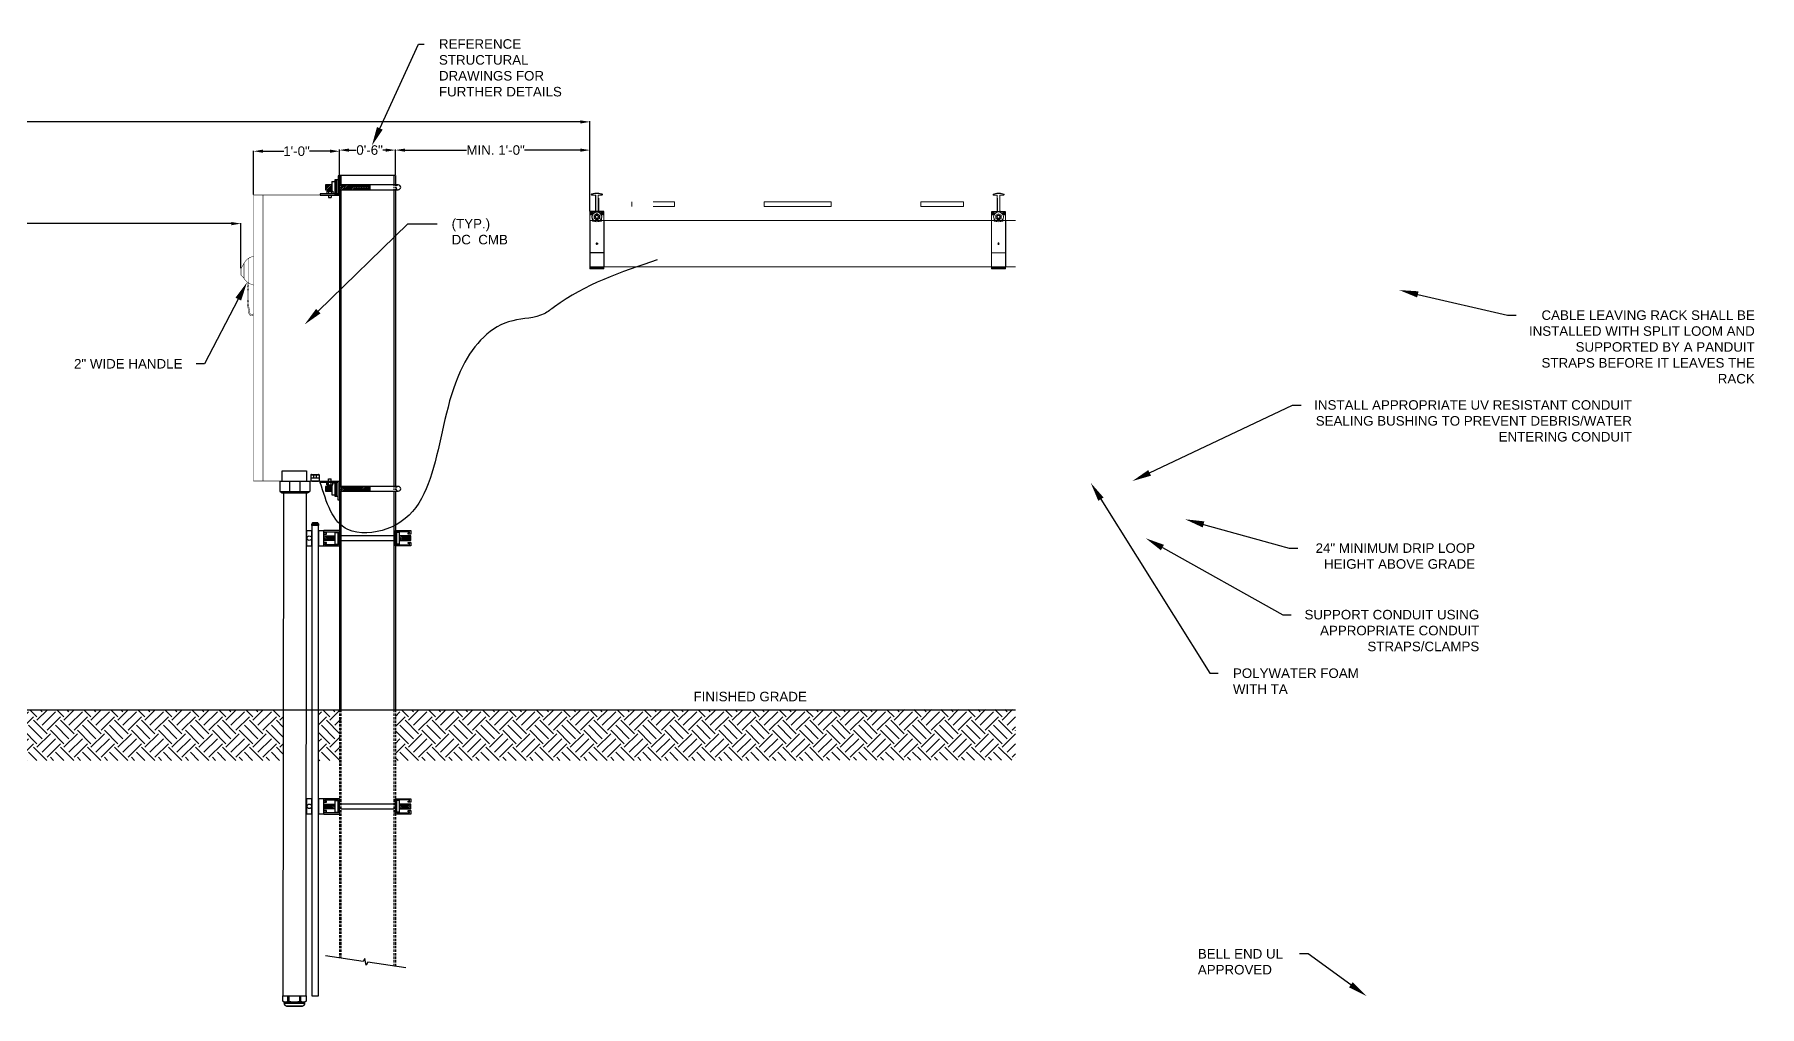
# Model space of a CAD drawing. Header units: feet. Extents: x -496 to 721, y -497 to 166.
# Drawn here: x 540.6 to 721.4, y -213.5 to -111.6 of the extents above; entities that cross this region are included whole.
import ezdxf
from ezdxf import colors
from ezdxf.entities.mleader import LeaderData, LeaderLine
from ezdxf.math import Vec2, Vec3

# ---------------------------------------------------------------- set-up
doc = ezdxf.new("R2010")
doc.units = ezdxf.units.FT
doc.header["$MEASUREMENT"] = 0
doc.linetypes.add('HIDDEN', pattern=[0.375, 0.25, -0.125])
doc.linetypes.add('HIDDEN2', pattern=[0.1875, 0.125, -0.0625])
for name, color, linetype in [('ATI CENTER SUPPORT', 7, 'Continuous'), ('Cable Gland', 4, 'Continuous'), ('E-COMB-BOX', 42, 'Continuous'), ('E-COND', 3, 'Continuous'), ('E-COND-PVC', 4, 'Continuous'), ('G-ANNO-TEXT', 1, 'Continuous'), ('G-TEXT', 7, 'Continuous'), ('PV-MESS-CABL', 102, 'Continuous'), ('S-BEAM', 7, 'Continuous'), ('S-BOLT', 93, 'Continuous'), ('S-ERTH', 9, 'Continuous'), ('S-STEL-ANGL', 3, 'Continuous')]:
    doc.layers.add(name, color=color, linetype=linetype)
doc.layers.add('PV-DC-CABL-UG', color=6, linetype='DC_CABLE', true_color=0xff00ff)
doc.styles.add('NEI-A', font='arial.ttf')
doc.styles.get("Standard").update_dxf_attribs({"font": 'arial.ttf'})
doc.linetypes.add('DC_CABLE', pattern='A,1,-0.2,["DC",Standard,S=0.1,R=0,X=-0.1,Y=-0.05],-0.2', length=1.4)
doc.dimstyles.new('NEI-A', dxfattribs={"dimtxt": 0.1, "dimasz": 0.125, "dimexe": 0.0625, "dimexo": 0.0625, "dimgap": 0.0625, "dimtad": 0, "dimtih": 1, "dimtoh": 1, "dimdec": 4, "dimzin": 3, "dimdsep": 46, "dimlunit": 4, "dimtxsty": 'NEI-A', "dimcen": 0, "dimadec": 0, "dimazin": 0, "dimtfac": 0.75, "dimtdec": 4, "dimtofl": 0, "dimtmove": 0, "dimatfit": 3, "dimfxl": 1, "dimfrac": 1, "dimtolj": 1, "dimtzin": 0, "dimarcsym": 0})
pattern_1 = [(135, (377.67959, -188.10986), (-0.08838835, -0.08838835), [])]
pattern_2 = [(135, (377.67959, -216.22865), (-0.08838835, -0.08838835), [])]

# ---------------------------------------------------------------- blocks, each defined once
blk = doc.blocks.new('CLAMP')
at = {"color": 3, "linetype": 'Continuous', "lineweight": 15}
for p, q in [((-0.0144, 0.1299), (-0.0144, 0.1287)), ((-0.0048, 0.1326), (-0.0142, 0.1302)), ((-0.0048, 0.1315), (-0.0142, 0.129)), ((-0.0142, 0.1302), (-0.0142, 0.129)), ((-0.0131, 0.1275), (-0.004, 0.1275)), ((-0.0048, 0.1326), (-0.0048, 0.1315)), ((0.0048, 0.1326), (-0.0048, 0.1326)), ((0.0048, 0.1315), (-0.0048, 0.1315)), ((-0.0032, 0.0921), (-0.0037, 0.0916)), ((-0.0037, 0.0916), (-0.0037, 0.0905)), ((-0.0037, 0.0916), (-0.0037, 0.0916)), ((-0.0032, 0.091), (-0.0037, 0.0905)), ((-0.0037, 0.0905), (-0.0032, 0.09)), ((-0.0032, 0.1267), (-0.0032, 0.091)), ((0.0032, 0.1242), (0.0032, 0.1267)), ((0.0032, 0.091), (0.0032, 0.1242)), ((0.0032, 0.0921), (0.0037, 0.0916)), ((0.0032, 0.091), (0.0037, 0.0905)), ((0.0037, 0.0905), (0.0032, 0.09)), ((0.0037, 0.0916), (0.0037, 0.0905)), ((0.0037, 0.0916), (0.0037, 0.0916)), ((0.004, 0.1275), (0.0131, 0.1275)), ((0.0048, 0.1326), (0.0048, 0.1315)), ((0.0142, 0.1302), (0.0048, 0.1326)), ((0.0142, 0.129), (0.0048, 0.1315)), ((0.0142, 0.1302), (0.0142, 0.129)), ((0.0144, 0.1299), (0.0144, 0.1287)), ((-0.0182, 0.0808), (-0.0182, 0.0839)), ((-0.0182, 0.0782), (-0.0182, 0.0808)), ((-0.0182, 0.0808), (-0.0117, 0.0808)), ((-0.0182, 0.0782), (-0.0182, 0.0778)), ((-0.0182, 0.0782), (-0.0117, 0.0782)), ((-0.0182, 0.0778), (-0.0182, 0.0758)), ((-0.0117, 0.0778), (-0.0182, 0.0778)), ((-0.0182, 0.0758), (-0.0182, -0.0236)), ((-0.0117, 0.0758), (-0.0182, 0.0758)), ((-0.0117, 0.0828), (-0.0117, 0.0821)), ((-0.0117, 0.0821), (-0.0117, 0.0755)), ((-0.0117, 0.0652), (-0.0117, 0.0605)), ((-0.0072, 0.0839), (-0.0102, 0.0837)), ((-0.0102, 0.0839), (-0.0102, 0.0837)), ((-0.0101, 0.0589), (-0.0056, 0.0589)), ((-0.0036, 0.0766), (-0.0072, 0.0745)), ((-0.0072, 0.0704), (-0.0072, 0.0745)), ((-0.0072, 0.0662), (-0.0072, 0.0704)), ((-0.0072, 0.0662), (-0.0036, 0.0642)), ((-0.0035, 0.0851), (-0.0049, 0.0851)), ((-0.0035, 0.0851), (-0.0049, 0.0851)), ((-0.0049, 0.0848), (-0.0041, 0.0848)), ((-0.0041, 0.0841), (-0.0049, 0.084)), ((-0.0041, 0.0848), (-0.0041, 0.0841)), ((0, 0.0787), (-0.0036, 0.0766)), ((-0.0036, 0.0642), (0, 0.0621)), ((-0.0032, 0.09), (-0.0032, 0.0851)), ((0.0036, 0.0766), (0, 0.0787)), ((0, 0.0621), (0.0036, 0.0642)), ((0.0032, 0.0839), (0.0032, 0.09)), ((0.0072, 0.0745), (0.0036, 0.0766)), ((0.0036, 0.0642), (0.0072, 0.0662)), ((0.0056, 0.0589), (0.0101, 0.0589)), ((0.0102, 0.0837), (0.0072, 0.0839)), ((0.0072, 0.0704), (0.0072, 0.0745)), ((0.0072, 0.0662), (0.0072, 0.0704)), ((0.0102, 0.0839), (0.0102, 0.0837)), ((0.0117, 0.0828), (0.0117, 0.0821)), ((0.0117, 0.0755), (0.0117, 0.0821)), ((0.0117, 0.0808), (0.0182, 0.0808)), ((0.0117, 0.0782), (0.0182, 0.0782)), ((0.0182, 0.0778), (0.0117, 0.0778)), ((0.0182, 0.0758), (0.0117, 0.0758)), ((0.0117, 0.0605), (0.0117, 0.0652)), ((0.0182, 0.0808), (0.0182, 0.0839)), ((0.0182, 0.0782), (0.0182, 0.0808)), ((0.0182, 0.0782), (0.0182, 0.0778)), ((0.0182, 0.0778), (0.0182, 0.0758)), ((0.0182, 0.0758), (0.0182, -0.0236)), ((0.0182, -0.0236), (-0.0182, -0.0236)), ((-0.0182, -0.0633), (-0.0182, -0.0236)), ((0.0182, -0.0633), (0.0182, -0.0236)), ((0.0182, -0.0633), (-0.0182, -0.0633)), ((-0.0182, -0.0657), (-0.0182, -0.0633)), ((0.0182, -0.0657), (-0.0182, -0.0657)), ((0.0182, -0.0657), (0.0182, -0.0633))]:
    blk.add_line(p, q, dxfattribs=at)
at = {"color": 3}
for p, q in [((-0.0182, 0.0839), (0.0182, 0.0839)), ((-0.0182, 0.0612), (-0.0182, -0.0612))]:
    blk.add_line(p, q, dxfattribs=at)
at = {"color": 3, "linetype": 'Continuous', "lineweight": 15}
for radius in [0.0128, 0.0048, 0.0036]:
    blk.add_circle((0, 0.0704), radius, dxfattribs=at)
at = {"color": 3}
blk.add_circle((0, 0), 0.00147, dxfattribs=at)
at = {"color": 3, "linetype": 'Continuous', "lineweight": 15}
for centre, radius, start, end in [((-0.0141, 0.1299), 0.0003, 104.672, 179.9818), ((-0.0141, 0.1287), 0.0003, 104.672, 179.9818), ((-0.0131, 0.1287), 0.00128, 180.0273, 270.0273), ((-0.004, 0.1267), 0.000799, 0.0273, 90.0273), ((0.004, 0.1267), 0.000799, 89.9727, 179.9727), ((0.0131, 0.1287), 0.00128, 269.9727, 359.9727), ((0.0141, 0.1299), 0.0003, 0.0182, 75.328), ((0.0141, 0.1287), 0.0003, 0.0182, 75.328), ((-0.0103, 0.0829), 0.00139, 133.1103, 183.5333), ((-0.0101, 0.0821), 0.0016, 93.3224, 179.9748), ((-0.0101, 0.0605), 0.0016, 180.0273, 270.0273), ((0, 0.0704), 0.00719, 120, 180), ((0, 0.0704), 0.00719, 180, 240), ((-0.0042, 0.0851), 0.00101, 273.3224, 359.9748), ((0, 0.0704), 0.00719, 60, 120), ((0, 0.0704), 0.00719, 240, 300), ((0, 0.0704), 0.00719, 0, 60), ((0, 0.0704), 0.00719, 300, 0), ((0.0101, 0.0605), 0.0016, 269.9727, 359.9727), ((0.0101, 0.0821), 0.0016, 0.0252, 86.6776), ((0.0102, 0.0828), 0.00154, 359.0792, 44.4283)]:
    blk.add_arc(centre, radius, start, end, dxfattribs=at)
blk.add_ellipse((-0.0042, 0.0859), major_axis=(0, 0.00107), ratio=0.942202, start_param=3.200091, end_param=4.712389, dxfattribs=at)
blk = doc.blocks.new('*U23')
at = {"color": 1}
blk.add_line((-0.5005, 0.0354), (-0.5005, 0), dxfattribs=at)
at = {"color": 2}
for p, q in [((-0.5, 0.0354), (-0.5, 0)), ((0.545, 0.0354), (0.545, 0))]:
    blk.add_line(p, q, dxfattribs=at)
at = {"color": 1, "extrusion": (1, 0, 0), "const_width": 1.9558, "elevation": -0.5005}
blk.add_lwpolyline([(0, 0), (0.0354, 0)], dxfattribs=at)
at = {"color": 2, "extrusion": (1, 0, 0), "const_width": 1.9558, "elevation": -0.5005}
blk.add_lwpolyline([(0, 0), (0.0354, 0)], dxfattribs=at)
at = {"color": 1, "extrusion": (0, -1, 0), "const_width": 1.9558, "elevation": -0.0354}
blk.add_lwpolyline([(-0.5, 0), (0.545, 0)], dxfattribs=at)
at = {"color": 1, "extrusion": (0, 1, 0), "const_width": 1.9558}
blk.add_lwpolyline([(0.5, 0), (-0.545, 0)], dxfattribs=at)
at = {"color": 2, "extrusion": (-1, 0, 0), "const_width": 1.9558, "elevation": -0.5455}
blk.add_lwpolyline([(0, 0), (-0.0354, 0)], dxfattribs=at)
blk.add_blockref('CLAMP', (-0.5037, -0.0839))
at = {"xscale": -1}
blk.add_blockref('CLAMP', (0.5487, -0.0839), dxfattribs=at)
blk = doc.blocks.new('*D29')
at = {"layer": 'Defpoints', "color": 0, "transparency": 16777216}
for p in [(578.43, -123.71), (578.43, -126.36), (598.83, -128.44)]:
    blk.add_point(p, dxfattribs=at)
at = {"layer": 'G-ANNO-TEXT', "color": 0, "lineweight": -2, "transparency": 16777216}
for p, q in [((578.43, -126.3), (578.43, -123.65)), ((579.43, -123.71), (585.9, -123.71)), ((597.83, -123.71), (591.97, -123.71)), ((598.83, -128.37), (598.83, -123.65))]:
    blk.add_line(p, q, dxfattribs=at)
at = {"layer": 'G-ANNO-TEXT', "color": 0, "transparency": 16777216}
for points in [[(579.43, -123.55), (579.43, -123.88), (578.43, -123.71)], [(597.83, -123.55), (597.83, -123.88), (598.83, -123.71)]]:
    blk.add_solid(points, dxfattribs=at)
at = {"layer": 'G-ANNO-TEXT', "color": 0, "transparency": 16777216, "insert": (588.94, -123.71), "char_height": 1, "attachment_point": 5, "style": 'NEI-A'}
blk.add_mtext('\\A1;MIN. 1\'-0"', dxfattribs=at)
blk = doc.blocks.new('Bell End')
at = {"layer": 'E-COND-PVC', "linetype": 'Continuous'}
for points in [[(-0.612, 0), (0.612, 0), (0.612, 0.271), (0.549, 0.323), (-0.549, 0.323), (-0.612, 0.268), (-0.612, 0)], [(-0.58, 0.295), (-0.544, 0.312), (-0.476, 0.323), (-0.427, 0.318), (-0.377, 0.297), (-0.341, 0.271), (-0.273, 0.271), (-0.2, 0.297), (-0.115, 0.316), (-0.003, 0.323), (0.133, 0.312), (0.2, 0.297), (0.273, 0.271), (0.336, 0.271), (0.372, 0.297), (0.44, 0.323), (0.508, 0.323), (0.544, 0.312), (0.612, 0.268)], [(-0.549, 0.375), (-0.539, 0.427), (-0.508, 0.474), (-0.466, 0.5), (-0.424, 0.51), (0.414, 0.51), (0.466, 0.5), (0.508, 0.474), (0.539, 0.427), (0.549, 0.375)], [(-0.549, 0.375), (0.549, 0.375), (0.549, 0.323)], [(-0.549, 0.375), (-0.549, 0.323)], [(0.424, 0.51), (0.424, 0.552), (-0.424, 0.552), (-0.424, 0.51)], [(-0.341, 0.271), (-0.341, 0)], [(-0.273, 0.271), (-0.273, 0)], [(0.273, 0.271), (0.273, 0)], [(0.336, 0.271), (0.336, 0)]]:
    blk.add_lwpolyline(points, dxfattribs=at)
blk = doc.blocks.new('*D30')
at = {"layer": 'Defpoints', "color": 0, "transparency": 16777216}
for p in [(450.55, -131.42), (450.55, -133.52), (562.25, -136.14)]:
    blk.add_point(p, dxfattribs=at)
at = {"layer": 'G-ANNO-TEXT', "color": 0, "lineweight": -2, "transparency": 16777216}
for p, q in [((450.55, -133.46), (450.55, -131.36)), ((451.55, -131.42), (506.71, -131.42)), ((561.25, -131.42), (512.79, -131.42)), ((562.25, -136.08), (562.25, -131.36))]:
    blk.add_line(p, q, dxfattribs=at)
at = {"layer": 'G-ANNO-TEXT', "color": 0, "transparency": 16777216}
for points in [[(451.55, -131.25), (451.55, -131.59), (450.55, -131.42)], [(561.25, -131.25), (561.25, -131.59), (562.25, -131.42)]]:
    blk.add_solid(points, dxfattribs=at)
at = {"layer": 'G-ANNO-TEXT', "color": 0, "transparency": 16777216, "insert": (509.75, -131.42), "char_height": 1, "attachment_point": 5, "style": 'NEI-A'}
blk.add_mtext('\\A1;MIN. 7\'-4"', dxfattribs=at)
blk = doc.blocks.new('*D31')
at = {"layer": 'Defpoints', "color": 0, "transparency": 16777216}
for p in [(450.55, -120.75), (450.55, -130.17), (598.83, -130.17)]:
    blk.add_point(p, dxfattribs=at)
at = {"layer": 'G-ANNO-TEXT', "color": 0, "lineweight": -2, "transparency": 16777216}
for p, q in [((450.55, -130.1), (450.55, -120.69)), ((451.55, -120.75), (505.52, -120.75)), ((597.83, -120.75), (512.37, -120.75)), ((598.83, -130.1), (598.83, -120.69))]:
    blk.add_line(p, q, dxfattribs=at)
at = {"layer": 'G-ANNO-TEXT', "color": 0, "transparency": 16777216}
for points in [[(451.55, -120.59), (451.55, -120.92), (450.55, -120.75)], [(597.83, -120.59), (597.83, -120.92), (598.83, -120.75)]]:
    blk.add_solid(points, dxfattribs=at)
at = {"layer": 'G-ANNO-TEXT', "color": 0, "transparency": 16777216, "insert": (508.95, -120.75), "char_height": 1, "attachment_point": 5, "style": 'NEI-A'}
blk.add_mtext('\\A1;MIN. 10\'-0"', dxfattribs=at)
blk = doc.blocks.new('*D32')
at = {"layer": 'Defpoints', "color": 0, "transparency": 16777216}
for p in [(563.56, -123.83), (563.56, -128.42), (572.58, -128.55)]:
    blk.add_point(p, dxfattribs=at)
at = {"layer": 'G-ANNO-TEXT', "color": 0, "lineweight": -2, "transparency": 16777216}
for p, q in [((563.56, -128.36), (563.56, -123.77)), ((564.56, -123.83), (566.73, -123.83)), ((571.58, -123.83), (569.42, -123.83)), ((572.58, -128.49), (572.58, -123.77))]:
    blk.add_line(p, q, dxfattribs=at)
at = {"layer": 'G-ANNO-TEXT', "color": 0, "transparency": 16777216}
for points in [[(564.56, -123.66), (564.56, -123.99), (563.56, -123.83)], [(571.58, -123.66), (571.58, -123.99), (572.58, -123.83)]]:
    blk.add_solid(points, dxfattribs=at)
at = {"layer": 'G-ANNO-TEXT', "color": 0, "transparency": 16777216, "insert": (568.07, -123.83), "char_height": 1, "attachment_point": 5, "style": 'NEI-A'}
blk.add_mtext('\\A1;1\'-0"', dxfattribs=at)
blk = doc.blocks.new('*D33')
at = {"layer": 'Defpoints', "color": 0, "transparency": 16777216}
for p in [(572.56, -123.71), (572.56, -126.36), (578.43, -126.36)]:
    blk.add_point(p, dxfattribs=at)
at = {"layer": 'G-ANNO-TEXT', "color": 0, "lineweight": -2, "transparency": 16777216}
for p, q in [((572.56, -126.3), (572.56, -123.65)), ((573.56, -123.71), (574.33, -123.71)), ((577.43, -123.71), (577.12, -123.71)), ((578.43, -126.3), (578.43, -123.65))]:
    blk.add_line(p, q, dxfattribs=at)
at = {"layer": 'G-ANNO-TEXT', "color": 0, "transparency": 16777216}
for points in [[(573.56, -123.55), (573.56, -123.88), (572.56, -123.71)], [(577.43, -123.55), (577.43, -123.88), (578.43, -123.71)]]:
    blk.add_solid(points, dxfattribs=at)
at = {"layer": 'G-ANNO-TEXT', "color": 0, "transparency": 16777216, "insert": (575.73, -123.71), "char_height": 1, "attachment_point": 5, "style": 'NEI-A'}
blk.add_mtext('\\A1;0\'-6"', dxfattribs=at)

msp = doc.modelspace()

# ---------------------------------------------------------------- hatches: boundary and pattern name
at = {"layer": 'S-BOLT'}
h = msp.add_hatch(dxfattribs=at)
h.set_pattern_fill('ANSI31', color=256)
h.set_pattern_definition([(45, (508.89973, -164.42236), (-0.08838835, 0.08838835), [])])
h.paths.add_polyline_path([(572.73, -127.36), (575.8, -127.36), (575.8, -127.86), (572.73, -127.86)])
h.paths.add_polyline_path([(571.1, -127.36), (571.76, -127.36), (571.76, -127.86), (571.1, -127.86)])
h = msp.add_hatch(dxfattribs=at)
h.set_pattern_fill('ANSI31', color=256)
h.set_pattern_definition([(45, (508.89973, -170.42236), (-0.08838835, 0.08838835), [])])
h.paths.add_polyline_path([(572.73, -158.98), (575.8, -158.98), (575.8, -159.48), (572.73, -159.48)])
h.paths.add_polyline_path([(571.1, -158.98), (571.76, -158.98), (571.76, -159.48), (571.1, -159.48)])
h = msp.add_hatch(dxfattribs=at)
h.set_pattern_fill('ANSI31', color=256, angle=90)
h.set_pattern_definition(pattern_1)
h.paths.add_polyline_path([(572.11, -164.67), (572.11, -164.17), (570.95, -164.17), (570.95, -164.67)])
h = msp.add_hatch(dxfattribs=at)
h.set_pattern_fill('ANSI31', color=256, angle=90)
h.set_pattern_definition(pattern_1)
h.paths.add_polyline_path([(578.88, -164.67), (578.88, -164.17), (580.04, -164.17), (580.04, -164.67)])
h = msp.add_hatch(dxfattribs=at)
h.set_pattern_fill('ANSI31', color=256, angle=90)
h.set_pattern_definition(pattern_2)
h.paths.add_polyline_path([(572.11, -192.79), (572.11, -192.29), (570.95, -192.29), (570.95, -192.79)])
h = msp.add_hatch(dxfattribs=at)
h.set_pattern_fill('ANSI31', color=256, angle=90)
h.set_pattern_definition(pattern_2)
h.paths.add_polyline_path([(578.88, -192.79), (578.88, -192.29), (580.04, -192.29), (580.04, -192.79)])
at = {"layer": 'S-ERTH'}
h = msp.add_hatch(dxfattribs=at)
h.set_pattern_fill('EARTH', color=256, scale=8, angle=45)
h.set_pattern_definition([(45, (491.0091, -170.4224), (2e-16, 2.828427), [2, -2]), (45, (490.4788, -169.892), (2e-16, 2.828427), [2, -2]), (45, (489.9484, -169.3617), (2e-16, 2.828427), [2, -2]), (135, (489.9484, -169.0082), (-2.828427, 4e-16), [2, -2]), (135, (490.4788, -168.4778), (-2.828427, 4e-16), [2, -2]), (135, (491.0091, -167.9475), (-2.828427, 4e-16), [2, -2])])
h.paths.add_polyline_path([(471.03, -187.75), (471.03, -182.42), (566.65, -182.41), (566.65, -187.72)])
h = msp.add_hatch(dxfattribs=at)
h.set_pattern_fill('EARTH', color=256, scale=8, angle=45)
h.set_pattern_definition([(45, (484.9358, -170.4224), (2e-16, 2.828427), [2, -2]), (45, (484.4055, -169.892), (2e-16, 2.828427), [2, -2]), (45, (483.8751, -169.3617), (2e-16, 2.828427), [2, -2]), (135, (483.8751, -169.0082), (-2.828427, 4e-16), [2, -2]), (135, (484.4055, -168.4778), (-2.828427, 4e-16), [2, -2]), (135, (484.9358, -167.9475), (-2.828427, 4e-16), [2, -2])])
h.paths.add_polyline_path([(570.37, -187.75), (570.37, -182.42), (572.72, -182.41), (572.72, -187.72)])
h = msp.add_hatch(dxfattribs=at)
h.set_pattern_fill('EARTH', color=256, scale=8, angle=45)
h.set_pattern_definition([(45, (476.2051, -170.4224), (2e-16, 2.828427), [2, -2]), (45, (475.6748, -169.892), (2e-16, 2.828427), [2, -2]), (45, (475.1444, -169.3617), (2e-16, 2.828427), [2, -2]), (135, (475.1444, -169.0082), (-2.828427, 4e-16), [2, -2]), (135, (475.6748, -168.4778), (-2.828427, 4e-16), [2, -2]), (135, (476.2051, -167.9475), (-2.828427, 4e-16), [2, -2])])
h.paths.add_polyline_path([(578.43, -187.73), (578.43, -182.42), (643.44, -182.39), (643.44, -187.7)])

# ---------------------------------------------------------------- linework, layer by layer
at = {"color": 2}
msp.add_line((599.4, -128.75), (599.4, -130.17), dxfattribs=at)
at = {"color": 1}
msp.add_line((599.42, -128.75), (599.42, -130.17), dxfattribs=at)
at = {"color": 1, "extrusion": (-1, 0, 1.22465e-16), "const_width": 78.23, "elevation": -599.42}
msp.add_lwpolyline([(130.17, 0), (128.75, 0)], dxfattribs=at)
at = {"color": 2, "extrusion": (-1, 0, 1.22465e-16), "const_width": 78.23, "elevation": -599.42}
msp.add_lwpolyline([(130.17, 0), (128.75, 0)], dxfattribs=at)
at = {"layer": 'ATI CENTER SUPPORT', "color": 8, "linetype": 'Continuous', "lineweight": 15}
for p, q in [((600.29, -131.08), (598.82, -131.08)), ((643.44, -131.08), (600.28, -131.08)), ((598.82, -135.97), (643.44, -135.97))]:
    msp.add_line(p, q, dxfattribs=at)
for points in [[(603.23, -129.15), (603.23, -129.64)], [(605.46, -129.64), (607.7, -129.64), (607.7, -129.15), (605.46, -129.15)]]:
    msp.add_lwpolyline(points, dxfattribs=at)
for points in [[(624.11, -129.15), (617.1, -129.15), (617.1, -129.64), (624.11, -129.64)], [(637.99, -129.15), (633.51, -129.15), (633.51, -129.64), (637.99, -129.64)]]:
    msp.add_lwpolyline(points, close=True, dxfattribs=at)
at = {"layer": 'Cable Gland'}
for p, q in [((566.31, -158.42), (566.31, -159.51)), ((566.31, -158.42), (569.45, -158.42)), ((566.58, -158.42), (566.58, -157.36)), ((567.35, -158.42), (567.35, -159.51)), ((568.43, -158.42), (568.43, -159.51)), ((569.45, -158.42), (569.45, -159.51)), ((569.57, -157.76), (569.57, -158.38)), ((569.57, -157.76), (570.46, -157.76)), ((569.57, -158.07), (570.46, -158.07)), ((569.57, -158.38), (570.46, -158.38)), ((569.66, -157.72), (570.37, -157.72)), ((569.66, -158.42), (570.37, -158.42)), ((569.87, -158.07), (569.87, -157.76)), ((570.17, -158.07), (570.17, -157.76)), ((570.46, -157.76), (570.46, -158.38)), ((566.31, -159.51), (569.45, -159.51)), ((566.62, -159.66), (569.15, -159.66))]:
    msp.add_line(p, q, dxfattribs=at)
msp.add_lwpolyline([(566.58, -157.36), (569.12, -157.36), (569.12, -158.42)], dxfattribs=at)
for centre, radius, start, end in [((569.67, -157.82), 0.0969, 97.1817, 147.7782), ((569.67, -158.33), 0.0969, 212.2218, 262.8183), ((570.37, -157.81), 0.0926, 31.1124, 85.2765), ((570.37, -158.33), 0.0926, 274.7235, 328.8876), ((566.66, -159.33), 0.343, 212.2218, 262.8183), ((569.12, -159.34), 0.328, 274.7235, 328.8876)]:
    msp.add_arc(centre, radius, start, end, dxfattribs=at)
at = {"layer": 'E-COMB-BOX', "color": 0, "const_width": 0.05}
for points in [[(563.56, -128.42), (572.56, -128.42), (572.56, -158.42)], [(563.56, -158.42), (563.56, -128.42)], [(564.56, -158.42), (564.56, -128.42)]]:
    msp.add_lwpolyline(points, dxfattribs=at)
at = {"layer": 'E-COMB-BOX', "const_width": 0.05}
for points in [[(563.56, -134.85, 0.226369), (562.56, -135.59), (562.25, -136.14), (562.25, -136.82), (562.56, -137.15, 0.208972), (563.56, -137.86)], [(563.56, -141, -0.404507), (563.09, -140.91, -0.087442), (562.99, -137.61)], [(563.56, -140.86, -0.47147), (563.19, -140.86, -0.085453), (563.08, -137.68)]]:
    msp.add_lwpolyline(points, format="xyb", dxfattribs=at)
for points in [[(562.56, -137.15), (562.56, -135.55)], [(563.08, -137.68), (563.08, -135.03)]]:
    msp.add_lwpolyline(points, dxfattribs=at)
at = {"layer": 'E-COMB-BOX', "color": 0}
msp.add_lwpolyline([(572.56, -158.42, 0.05, 0.05, 0), (563.56, -158.42, 0, 0, 0)], format="xyseb", dxfattribs=at)
at = {"layer": 'E-COND'}
msp.add_line((571.34, -159.24), (571.34, -158.42), dxfattribs=at)
msp.add_lwpolyline([(570.37, -163.07), (569.66, -163.07), (569.66, -212.42), (570.37, -212.42)], close=True, dxfattribs=at)
at = {"layer": 'G-TEXT', "linetype": 'Continuous', "flags": 128}
msp.add_lwpolyline([(579.52, -209.48), (575.55, -208.88), (575.38, -209.2), (575.23, -208.48), (575.06, -208.8), (571.1, -208.2)], dxfattribs=at)
at = {"layer": 'PV-MESS-CABL'}
msp.add_lwpolyline([(569.08, -212.42), (569.13, -159.67), (566.69, -159.66), (566.63, -212.42)], dxfattribs=at)
at = {"layer": 'S-BEAM'}
for p, q in [((578.43, -126.36), (572.56, -126.36)), ((572.56, -126.36), (572.56, -127.36)), ((572.73, -126.36), (572.73, -127.36)), ((578.26, -126.36), (578.26, -127.36)), ((578.43, -126.36), (578.43, -127.36)), ((572.56, -127.86), (572.56, -158.42)), ((572.73, -127.86), (572.73, -158.98)), ((578.26, -127.86), (578.26, -158.98)), ((578.43, -127.86), (578.43, -158.98)), ((572.56, -159.48), (572.56, -182.42)), ((572.73, -159.48), (572.73, -182.42)), ((578.26, -159.48), (578.26, -182.42)), ((578.43, -159.48), (578.43, -182.42))]:
    msp.add_line(p, q, dxfattribs=at)
at = {"layer": 'S-BEAM', "linetype": 'HIDDEN2'}
for p, q in [((572.73, -127.36), (572.73, -127.86)), ((578.26, -127.36), (578.26, -127.86)), ((578.43, -127.36), (578.43, -127.86)), ((572.73, -158.98), (572.73, -159.48)), ((578.26, -158.98), (578.26, -159.48)), ((578.43, -158.98), (578.43, -159.48))]:
    msp.add_line(p, q, dxfattribs=at)
at = {"layer": 'S-BEAM', "linetype": 'HIDDEN'}
for p, q in [((572.56, -182.42), (572.56, -208.42)), ((572.73, -182.42), (572.73, -208.45)), ((578.26, -182.42), (578.26, -209.29)), ((578.43, -182.42), (578.43, -209.32))]:
    msp.add_line(p, q, dxfattribs=at)
at = {"layer": 'S-BOLT'}
for p, q in [((571.76, -126.99), (571.76, -128.03)), ((571.76, -126.99), (572.09, -126.99)), ((571.88, -128.23), (572.09, -128.23)), ((572.09, -127.46), (572.26, -127.31)), ((572.09, -127.61), (572.26, -127.45)), ((578.74, -127.36), (572.56, -127.36)), ((572.56, -127.86), (578.74, -127.86)), ((571.76, -158.81), (571.76, -159.85)), ((571.88, -158.62), (572.09, -158.62)), ((572.09, -159.09), (572.26, -158.93)), ((572.09, -159.23), (572.26, -159.08)), ((578.74, -158.98), (572.56, -158.98)), ((571.76, -159.85), (572.09, -159.85)), ((572.56, -159.48), (578.74, -159.48)), ((572.11, -165.04), (572.11, -163.81)), ((572.11, -163.81), (572.44, -163.81)), ((572.56, -164.17), (572.44, -164.17)), ((578.26, -164.17), (572.73, -164.17)), ((578.55, -164.17), (578.43, -164.17)), ((578.88, -163.81), (578.55, -163.81)), ((578.88, -165.04), (578.88, -163.81)), ((572.11, -165.04), (572.44, -165.04)), ((572.44, -164.67), (572.56, -164.67)), ((572.73, -164.67), (578.26, -164.67)), ((578.43, -164.67), (578.55, -164.67)), ((578.88, -165.04), (578.55, -165.04)), ((572.11, -193.16), (572.11, -191.93)), ((572.11, -191.93), (572.44, -191.93)), ((572.11, -193.16), (572.44, -193.16)), ((572.56, -192.29), (572.44, -192.29)), ((572.44, -192.79), (572.56, -192.79)), ((578.26, -192.29), (572.73, -192.29)), ((572.73, -192.79), (578.26, -192.79)), ((578.55, -192.29), (578.43, -192.29)), ((578.43, -192.79), (578.55, -192.79)), ((578.88, -191.93), (578.55, -191.93)), ((578.88, -193.16), (578.55, -193.16)), ((578.88, -193.16), (578.88, -191.93))]:
    msp.add_line(p, q, dxfattribs=at)
for points in [[(571.76, -127.36), (571.1, -127.36), (571.1, -127.86), (571.76, -127.86)], [(572.09, -128.39), (572.42, -128.39), (572.42, -126.83), (572.09, -126.83)], [(572.09, -126.83), (572.09, -128.39)], [(572.26, -128.39), (572.26, -126.83)], [(572.56, -127.36), (572.56, -127.86)], [(575.8, -127.86), (575.8, -127.36)], [(571.76, -158.98), (571.1, -158.98), (571.1, -159.48), (571.76, -159.48)], [(572.09, -160.01), (572.42, -160.01), (572.42, -158.46), (572.09, -158.46)], [(572.09, -158.46), (572.09, -160.01)], [(572.26, -160.01), (572.26, -158.46)], [(572.56, -158.98), (572.56, -159.48)], [(575.8, -159.48), (575.8, -158.98)], [(572.11, -164.67), (570.95, -164.67), (570.95, -164.17), (572.11, -164.17)], [(572.44, -165.04), (572.44, -163.81)], [(578.55, -165.04), (578.55, -163.81)], [(578.88, -164.67), (580.04, -164.67), (580.04, -164.17), (578.88, -164.17)], [(572.11, -192.79), (570.95, -192.79), (570.95, -192.29), (572.11, -192.29)], [(572.44, -193.16), (572.44, -191.93)], [(578.55, -193.16), (578.55, -191.93)], [(578.88, -192.79), (580.04, -192.79), (580.04, -192.29), (578.88, -192.29)]]:
    msp.add_lwpolyline(points, dxfattribs=at)
at = {"layer": 'S-BOLT', "linetype": 'HIDDEN'}
for centre in [(578.74, -127.61), (578.74, -159.23)]:
    msp.add_arc(centre, 0.25, 90, 270, dxfattribs=at)
at = {"layer": 'S-BOLT'}
for centre in [(578.74, -127.61), (578.74, -159.23)]:
    msp.add_arc(centre, 0.25, 270, 90, dxfattribs=at)
at = {"layer": 'S-ERTH'}
msp.add_line((381.01, -182.42), (643.44, -182.42), dxfattribs=at)
at = {"layer": 'S-STEL-ANGL'}
for p, q in [((571.25, -128.03), (571.88, -128.03)), ((571.25, -128.03), (571.25, -128.28)), ((571.41, -128.03), (571.41, -128.28)), ((571.71, -128.03), (571.71, -128.28)), ((571.88, -128.03), (571.88, -128.28)), ((571.41, -128.42), (571.41, -128.67)), ((571.41, -128.67), (571.71, -128.67)), ((571.71, -128.42), (571.71, -128.67)), ((571.25, -158.81), (571.25, -158.56)), ((571.25, -158.81), (571.88, -158.81)), ((571.41, -158.42), (571.41, -158.17)), ((571.41, -158.17), (571.71, -158.17)), ((571.41, -158.81), (571.41, -158.56)), ((571.71, -158.42), (571.71, -158.17)), ((571.71, -158.81), (571.71, -158.56)), ((571.88, -158.81), (571.88, -158.56))]:
    msp.add_line(p, q, dxfattribs=at)
at = {"layer": 'S-STEL-ANGL', "flags": 128}
for points in [[(572.56, -126.42), (572.42, -126.42), (572.42, -128.28), (570.56, -128.28), (570.56, -128.42), (572.56, -128.42), (572.56, -126.42)], [(572.56, -160.42), (572.42, -160.42), (572.42, -158.56), (570.56, -158.56), (570.56, -158.42), (572.56, -158.42), (572.56, -160.42)], [(572.56, -163.61), (570.94, -163.61), (570.94, -163.98), (571.22, -163.98), (571.22, -163.86), (571.06, -163.86), (571.06, -163.73), (572.44, -163.73), (572.44, -165.11), (571.06, -165.11), (571.06, -164.98), (571.22, -164.98), (571.22, -164.86), (570.94, -164.86), (570.94, -165.23), (572.56, -165.23), (572.56, -163.61)], [(578.43, -163.61), (580.05, -163.61), (580.05, -163.98), (579.77, -163.98), (579.77, -163.86), (579.93, -163.86), (579.93, -163.73), (578.55, -163.73), (578.55, -165.11), (579.93, -165.11), (579.93, -164.98), (579.77, -164.98), (579.77, -164.86), (580.05, -164.86), (580.05, -165.23), (578.43, -165.23), (578.43, -163.61)], [(572.56, -191.73), (570.94, -191.73), (570.94, -192.1), (571.22, -192.1), (571.22, -191.98), (571.06, -191.98), (571.06, -191.85), (572.44, -191.85), (572.44, -193.23), (571.06, -193.23), (571.06, -193.1), (571.22, -193.1), (571.22, -192.98), (570.94, -192.98), (570.94, -193.35), (572.56, -193.35), (572.56, -191.73)], [(578.43, -191.73), (580.05, -191.73), (580.05, -192.1), (579.77, -192.1), (579.77, -191.98), (579.93, -191.98), (579.93, -191.85), (578.55, -191.85), (578.55, -193.23), (579.93, -193.23), (579.93, -193.1), (579.77, -193.1), (579.77, -192.98), (580.05, -192.98), (580.05, -193.35), (578.43, -193.35), (578.43, -191.73)]]:
    msp.add_lwpolyline(points, dxfattribs=at)
at = {"layer": 'S-STEL-ANGL'}
for points in [[(569.66, -163.63), (569.13, -163.63), (569.13, -165.21), (569.66, -165.21)], [(570.95, -163.63), (570.37, -163.63), (570.37, -165.21), (570.95, -165.21)], [(569.66, -191.75), (569.13, -191.75), (569.13, -193.33), (569.66, -193.33)], [(570.95, -191.75), (570.37, -191.75), (570.37, -193.33), (570.95, -193.33)]]:
    msp.add_lwpolyline(points, close=True, dxfattribs=at)
for centre in [(569.41, -164.41), (569.41, -192.53)]:
    msp.add_circle(centre, 0.236, dxfattribs=at)

# ---------------------------------------------------------------- block references
for name, p, xscale, yscale, zscale in [('CLAMP', (599.55, -133.52), -40, 40, 40), ('Bell End', (570.02, -163.07), -0.5574733186948263, 0.5574733186948263, 0.5574733186948263)]:
    msp.add_blockref(name, p, dxfattribs=dict(xscale=xscale, yscale=yscale, zscale=zscale))
at = {"xscale": -2.003725413139727, "yscale": 2.003725413139727, "zscale": 2.003725413139727, "rotation": 180}
msp.add_blockref('Bell End', (567.86, -212.42), dxfattribs=at)
at = {"layer": 'ATI CENTER SUPPORT', "color": 8, "linetype": 'Continuous', "lineweight": 15, "xscale": -40, "yscale": 40, "zscale": 40}
msp.add_blockref('*U23', (621.51, -130.17), dxfattribs=at)

# ---------------------------------------------------------------- dimensions: what is measured, and where the dimension line sits
at = {"layer": 'G-ANNO-TEXT'}
for base, p1, p2, text, picture, middle in [((578.43, -123.71), (598.83, -128.44), (578.43, -126.36), 'MIN. 1\'-0"', '*D29', (588.94, -123.71)), ((563.56, -123.83), (572.58, -128.55), (563.56, -128.42), '1\'-0"', '*D32', (568.07, -123.83)), ((572.56, -123.71), (578.43, -126.36), (572.56, -126.36), '0\'-6"', '*D33', (575.73, -123.71)), ((450.55, -131.42), (562.25, -136.14), (450.55, -133.52), 'MIN. 7\'-4"', '*D30', (509.75, -131.42))]:
    dim = msp.add_linear_dim(base=base, p1=p1, p2=p2, text=text, dimstyle='NEI-A', override={"dimtxt": 1, "dimasz": 1, "dimdec": 0}, dxfattribs=at)
    dim.commit()
    dim.dimension.update_dxf_attribs({"geometry": picture, "text_midpoint": middle, "dimtype": 160})

# ---------------------------------------------------------------- leaders
ml = msp.add_multileader_mtext('Standard', dxfattribs=at)
ml.set_content('INSTALL APPROPRIATE UV RESISTANT CONDUIT SEALING BUSHING TO PREVENT DEBRIS/WATER ENTERING CONDUIT', color=256, style='NEI-A')
ml.set_leader_properties()
ml.build(insert=Vec2(0, 0))
ml.multileader.update_dxf_attribs({"dogleg_length": 3.07, "arrow_head_size": 2})
ctx = ml.context
ctx.base_point, ctx.char_height, ctx.arrow_head_size, ctx.landing_gap_size, ctx.plane_origin = Vec3(673.37, -150.45), 1, 2, 1.54, Vec3(-92.01, -718.29)
ctx.text_align_type = 2
notes = []
notes.append((ctx, [(1, (1, 1, 0), (672.47, -150.45), (1, 0), 0.9, [(1, [(655.69, -158.42)], 0, [])])]))
ctx.mtext.insert, ctx.mtext.width, ctx.mtext.defined_height, ctx.mtext.alignment, ctx.mtext.flow_direction = Vec3(708.05, -149.94), 34.3122, 2.04, 3, 5
ctx.mtext.has_bg_fill, ctx.mtext.bg_color, ctx.mtext.bg_scale_factor, ctx.mtext.bg_transparency, ctx.mtext.use_window_bg_color = 1, -1073741824, 1.5, 0, 1
ml = msp.add_multileader_mtext('Standard', dxfattribs=at)
ml.set_content('SUPPORT CONDUIT USING APPROPRIATE CONDUIT STRAPS/CLAMPS', color=256, style='NEI-A')
ml.set_leader_properties()
ml.build(insert=Vec2(0, 0))
ml.multileader.update_dxf_attribs({"dogleg_length": 3.07, "arrow_head_size": 2})
ctx = ml.context
ctx.base_point, ctx.char_height, ctx.arrow_head_size, ctx.landing_gap_size, ctx.plane_origin = Vec3(672.35, -172.44), 1, 2, 1.54, Vec3(-104.13, -715.25)
ctx.text_align_type = 2
notes.append((ctx, [(1, (1, 1, 0), (671.45, -172.44), (1, 0), 0.9, [(1, [(657.09, -164.42)], 0, [])])]))
ctx.mtext.insert, ctx.mtext.width, ctx.mtext.alignment, ctx.mtext.flow_direction = Vec3(692.05, -171.93), 19.6251, 3, 5
ctx.mtext.has_bg_fill, ctx.mtext.bg_color, ctx.mtext.bg_scale_factor, ctx.mtext.bg_transparency, ctx.mtext.use_window_bg_color = 1, -1073741824, 1.5, 0, 1
ml = msp.add_multileader_mtext('Standard', dxfattribs=at)
ml.set_content('\\pxql,t3.00005;BELL END UL \\PAPPROVED', color=256, style='NEI-A')
ml.set_leader_properties()
ml.build(insert=Vec2(0, 0))
ml.multileader.update_dxf_attribs({"dogleg_length": 3.07, "arrow_head_size": 2})
ctx = ml.context
ctx.base_point, ctx.char_height, ctx.arrow_head_size, ctx.landing_gap_size, ctx.plane_origin = Vec3(661.35, -208.01), 1, 2, 1.54, Vec3(-123.22, -763.2)
ctx.text_align_type = 2
notes.append((ctx, [(0, (1, 1, 0), (674.1, -208.01), (-1, 0), 0.9, [(1, [(680.21, -212.42)], 0, [])])]))
ctx.mtext.insert, ctx.mtext.width, ctx.mtext.alignment, ctx.mtext.flow_direction = Vec3(671.66, -207.5), 9.108, 3, 5
ctx.mtext.has_bg_fill, ctx.mtext.bg_color, ctx.mtext.bg_scale_factor, ctx.mtext.bg_transparency, ctx.mtext.use_window_bg_color = 1, -1073741824, 1.5, 0, 1
for ctx, leaders in notes:
    for number, flags, end, landing, length, lines in leaders:
        leader = LeaderData()
        leader.index, (leader.has_last_leader_line, leader.has_dogleg_vector, leader.attachment_direction) = number, flags
        leader.last_leader_point, leader.dogleg_vector, leader.dogleg_length = Vec3(end), Vec3(landing), length
        for number, points, colour, breaks in lines:
            line = LeaderLine()
            line.index, line.vertices, line.color, line.breaks = number, Vec3.list(points), colors.encode_raw_color(colour), breaks
            leader.lines.append(line)
        ctx.leaders.append(leader)

# ---------------------------------------------------------------- next in the draw order: texts
at = {"layer": 'G-ANNO-TEXT', "insert": (621.56, -180.52), "char_height": 1, "width": 11.8108, "attachment_point": 3, "style": 'NEI-A', "bg_fill": 3, "box_fill_scale": 1.5, "bg_fill_color": 256, "bg_fill_transparency": 0}
msp.add_mtext('\\pt3.00005;FINISHED GRADE', dxfattribs=at)

# ---------------------------------------------------------------- next in the draw order: leaders
at = {"layer": 'G-ANNO-TEXT'}
ml = msp.add_multileader_mtext('Standard', dxfattribs=at)
ml.set_content('(TYP.) \\PDC  CMB', color=256, style='NEI-A')
ml.set_leader_properties()
ml.build(insert=Vec2(0, 0))
ml.multileader.update_dxf_attribs({"dogleg_length": 3.07, "arrow_head_size": 2})
ctx = ml.context
ctx.base_point, ctx.char_height, ctx.arrow_head_size, ctx.landing_gap_size, ctx.plane_origin = Vec3(582.8, -131.44), 1, 2, 1.54, Vec3(-169.74, -693.8)
notes = []
notes.append((ctx, [(1, (1, 1, 0), (579.73, -131.44), (1, 0), 3.07, [(1, [(568.92, -142)], 0, [])])]))
ctx.mtext.insert, ctx.mtext.width, ctx.mtext.flow_direction = Vec3(584.33, -130.93), 10.5913, 5
ctx.mtext.has_bg_fill, ctx.mtext.bg_color, ctx.mtext.bg_scale_factor, ctx.mtext.bg_transparency, ctx.mtext.use_window_bg_color = 1, -1073741824, 1.5, 0, 1
ml = msp.add_multileader_mtext('Standard', dxfattribs=at)
ml.set_content('2" WIDE HANDLE', color=256, style='NEI-A')
ml.set_leader_properties()
ml.build(insert=Vec2(0, 0))
ml.multileader.update_dxf_attribs({"dogleg_length": 0.9, "arrow_head_size": 2})
ctx = ml.context
ctx.base_point, ctx.char_height, ctx.arrow_head_size, ctx.landing_gap_size, ctx.plane_origin = Vec3(543.22, -146.12), 1, 2, 1.54, Vec3(632, -189.03)
notes.append((ctx, [(0, (1, 1, 0), (558.44, -146.12), (-1, 0), 0.9, [(0, [(562.89, -137.57)], 0, [])])]))
ctx.mtext.insert, ctx.mtext.width, ctx.mtext.flow_direction = Vec3(544.75, -145.62), 11.2985, 5
ctx.mtext.has_bg_fill, ctx.mtext.bg_color, ctx.mtext.bg_scale_factor, ctx.mtext.bg_transparency, ctx.mtext.use_window_bg_color = 1, -1073741824, 1.5, 0, 1
ml = msp.add_multileader_mtext('Standard', dxfattribs=at)
ml.set_content('CABLE LEAVING RACK SHALL BE INSTALLED WITH SPLIT LOOM AND SUPPORTED BY A PANDUIT STRAPS BEFORE IT LEAVES THE RACK', color=256, style='NEI-A')
ml.set_leader_properties()
ml.build(insert=Vec2(0, 0))
ml.multileader.update_dxf_attribs({"dogleg_length": 0.9, "arrow_head_size": 2})
ctx = ml.context
ctx.base_point, ctx.char_height, ctx.arrow_head_size, ctx.landing_gap_size, ctx.plane_origin = Vec3(695.92, -141.03), 1, 2, 1.54, Vec3(644.59, -187.16)
ctx.text_align_type = 2
notes.append((ctx, [(0, (1, 1, 0), (695.02, -141.03), (1, 0), 0.9, [(0, [(683.66, -138.39)], 0, [])])]))
ctx.mtext.insert, ctx.mtext.width, ctx.mtext.alignment, ctx.mtext.flow_direction = Vec3(720.93, -140.52), 24.1519, 3, 5
ctx.mtext.has_bg_fill, ctx.mtext.bg_color, ctx.mtext.bg_scale_factor, ctx.mtext.bg_transparency, ctx.mtext.use_window_bg_color = 1, -1073741824, 1.5, 0, 1
ml = msp.add_multileader_mtext('Standard', dxfattribs=at)
ml.set_content('\\pxql,t3.00005;POLYWATER FOAM\\PWITH TA', color=256, style='NEI-A')
ml.set_leader_properties()
ml.build(insert=Vec2(0, 0))
ml.multileader.update_dxf_attribs({"dogleg_length": 3.07, "arrow_head_size": 2})
ctx = ml.context
ctx.base_point, ctx.char_height, ctx.arrow_head_size, ctx.landing_gap_size, ctx.plane_origin = Vec3(664.69, -178.57), 1, 2, 1.54, Vec3(-153.13, -709.01)
notes.append((ctx, [(1, (1, 1, 0), (663.79, -178.57), (1, 0), 0.9, [(1, [(651.33, -158.62)], 0, [])])]))
ctx.mtext.insert, ctx.mtext.width, ctx.mtext.flow_direction = Vec3(666.23, -178.07), 13.9537, 5
ctx.mtext.has_bg_fill, ctx.mtext.bg_color, ctx.mtext.bg_scale_factor, ctx.mtext.bg_transparency, ctx.mtext.use_window_bg_color = 1, -1073741824, 1.5, 0, 1
for ctx, leaders in notes:
    for number, flags, end, landing, length, lines in leaders:
        leader = LeaderData()
        leader.index, (leader.has_last_leader_line, leader.has_dogleg_vector, leader.attachment_direction) = number, flags
        leader.last_leader_point, leader.dogleg_vector, leader.dogleg_length = Vec3(end), Vec3(landing), length
        for number, points, colour, breaks in lines:
            line = LeaderLine()
            line.index, line.vertices, line.color, line.breaks = number, Vec3.list(points), colors.encode_raw_color(colour), breaks
            leader.lines.append(line)
        ctx.leaders.append(leader)

# ---------------------------------------------------------------- next in the draw order: linework, layer by layer
at = {"layer": 'PV-DC-CABL-UG'}
msp.add_spline([(605.88, -135.23), (595.1, -140.15), (594.03, -140.87), (590.73, -141.6), (585.5, -146.36), (577.54, -163.44), (573.46, -163.51), (570.56, -158.56)], degree=3, dxfattribs=at)

# ---------------------------------------------------------------- next in the draw order: dimensions: what is measured, and where the dimension line sits
at = {"layer": 'G-ANNO-TEXT'}
dim = msp.add_linear_dim(base=(450.55, -120.75), p1=(598.83, -130.17), p2=(450.55, -130.17), text='MIN. 10\'-0"', dimstyle='NEI-A', override={"dimtxt": 1, "dimasz": 1, "dimdec": 0}, dxfattribs=at)
dim.commit()
dim.dimension.update_dxf_attribs({"geometry": '*D31', "text_midpoint": (508.95, -120.75), "dimtype": 160})

# ---------------------------------------------------------------- next in the draw order: leaders
ml = msp.add_multileader_mtext('Standard', dxfattribs=at)
ml.set_content(' 24" MINIMUM DRIP LOOP HEIGHT ABOVE GRADE ', color=256, style='NEI-A')
ml.set_leader_properties()
ml.build(insert=Vec2(0, 0))
ml.multileader.update_dxf_attribs({"dogleg_length": 3.07, "arrow_head_size": 2})
ctx = ml.context
ctx.base_point, ctx.char_height, ctx.arrow_head_size, ctx.landing_gap_size, ctx.plane_origin = Vec3(673.02, -165.46), 1, 2, 1.54, Vec3(-103.46, -708.26)
ctx.text_align_type = 2
notes = []
notes.append((ctx, [(1, (1, 1, 0), (672.13, -165.46), (1, 0), 0.9, [(1, [(661.22, -162.43)], 0, [])])]))
ctx.mtext.insert, ctx.mtext.width, ctx.mtext.alignment, ctx.mtext.flow_direction = Vec3(691.61, -164.95), 19.6251, 3, 5
ctx.mtext.has_bg_fill, ctx.mtext.bg_color, ctx.mtext.bg_scale_factor, ctx.mtext.bg_transparency, ctx.mtext.use_window_bg_color = 1, -1073741824, 1.5, 0, 1
for ctx, leaders in notes:
    for number, flags, end, landing, length, lines in leaders:
        leader = LeaderData()
        leader.index, (leader.has_last_leader_line, leader.has_dogleg_vector, leader.attachment_direction) = number, flags
        leader.last_leader_point, leader.dogleg_vector, leader.dogleg_length = Vec3(end), Vec3(landing), length
        for number, points, colour, breaks in lines:
            line = LeaderLine()
            line.index, line.vertices, line.color, line.breaks = number, Vec3.list(points), colors.encode_raw_color(colour), breaks
            leader.lines.append(line)
        ctx.leaders.append(leader)

# ---------------------------------------------------------------- next in the draw order: leaders
ml = msp.add_multileader_mtext('Standard', dxfattribs=at)
ml.set_content('REFERENCE STRUCTURAL DRAWINGS FOR FURTHER DETAILS', color=256, style='NEI-A')
ml.set_leader_properties()
ml.build(insert=Vec2(0, 0))
ml.multileader.update_dxf_attribs({"dogleg_length": 3.07, "arrow_head_size": 2})
ctx = ml.context
ctx.base_point, ctx.char_height, ctx.arrow_head_size, ctx.landing_gap_size, ctx.plane_origin = Vec3(581.46, -112.59), 1, 2, 1.54, Vec3(543.16, -172.16)
notes = []
notes.append((ctx, [(0, (1, 1, 0), (580.86, -112.59), (1, 0), 0.596, [(0, [(575.97, -123.25)], 0, [])])]))
ctx.mtext.insert, ctx.mtext.width, ctx.mtext.flow_direction = Vec3(583, -112.08), 17.1396, 5
ctx.mtext.has_bg_fill, ctx.mtext.bg_color, ctx.mtext.bg_scale_factor, ctx.mtext.bg_transparency, ctx.mtext.use_window_bg_color = 1, -1073741824, 1.5, 0, 1
for ctx, leaders in notes:
    for number, flags, end, landing, length, lines in leaders:
        leader = LeaderData()
        leader.index, (leader.has_last_leader_line, leader.has_dogleg_vector, leader.attachment_direction) = number, flags
        leader.last_leader_point, leader.dogleg_vector, leader.dogleg_length = Vec3(end), Vec3(landing), length
        for number, points, colour, breaks in lines:
            line = LeaderLine()
            line.index, line.vertices, line.color, line.breaks = number, Vec3.list(points), colors.encode_raw_color(colour), breaks
            leader.lines.append(line)
        ctx.leaders.append(leader)

doc.saveas('drawing.dxf')
